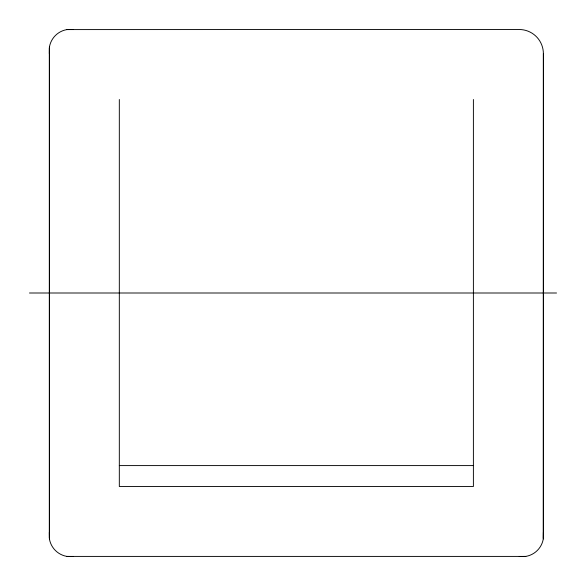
<?xml version="1.0" encoding="UTF-8"?>
<svg xmlns="http://www.w3.org/2000/svg" width="586" height="586" viewBox="0 0 586 586"><rect width="100%" height="100%" fill="white"/><g stroke="black" fill="none" stroke-linecap="round" stroke-linejoin="round"><path stroke-width="0.88" d="M519.233 556.488L525.803 556.407A21.338 21.338 0 0 0 543.288 538.915L543.376 53.656A24.143 24.143 0 0 0 519.233 29.512L66.907 29.593A21.338 21.338 0 0 0 49.414 47.085L49.334 53.656M49.334 532.344L49.414 538.915A21.338 21.338 0 0 0 66.907 556.407L73.477 556.488M543.288 538.915L543.376 532.344M66.907 29.593L73.477 29.512M29.454 293L556.546 293M119.317 465.592L473.393 465.592M66.907 556.407L525.803 556.407M543.376 53.656L543.376 537.992M473.393 99.495L473.393 486.505L119.317 486.505L119.317 99.495M49.414 47.085L49.414 538.915M49.334 48.008L49.334 537.992"/></g></svg>
